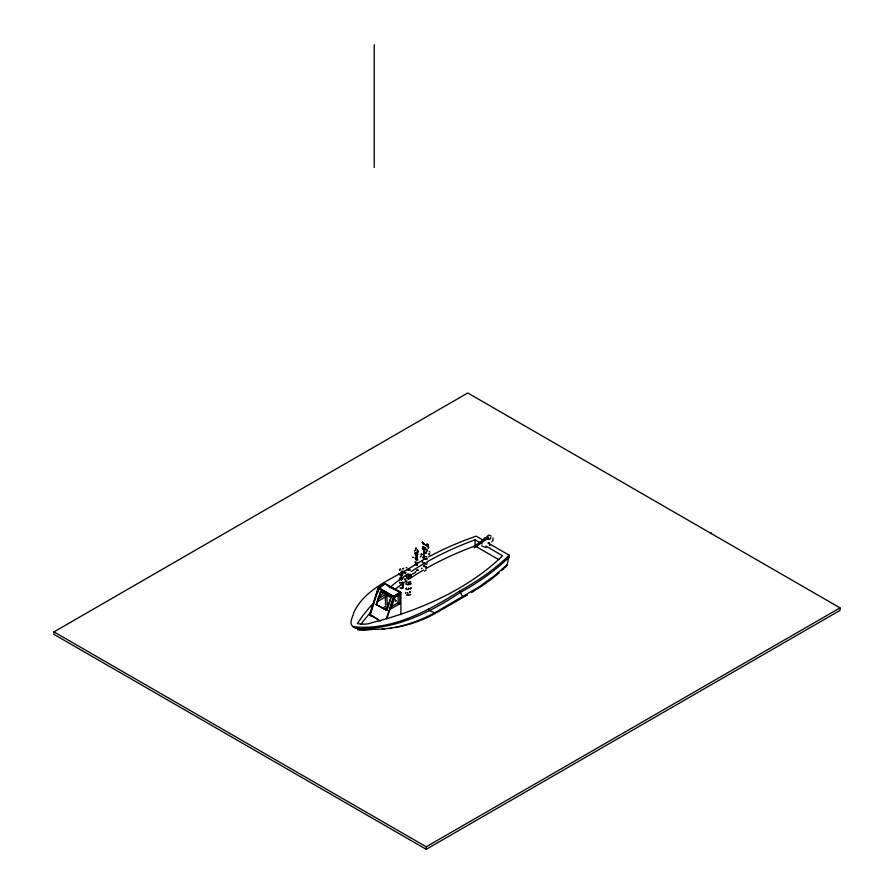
<?xml version="1.0" encoding="UTF-8"?>
<svg xmlns="http://www.w3.org/2000/svg" width="894" height="894" viewBox="0 0 894 894"><rect width="100%" height="100%" fill="white"/><g stroke="black" fill="none" stroke-linecap="round" stroke-linejoin="round"><path stroke-width="1.34" d="M380.218 621.084L369.613 614.58L378.218 588.107L393.539 596.589L400.925 592.588L385.124 583.704L378.564 587.615L378.564 588.319L393.438 596.901L400.925 592.588L400.925 614.748M384.822 584.575L384.833 583.871L379.615 587.581M385.124 584.408L385.124 583.704L400.925 592.588M393.438 596.901L393.438 596.197L400.121 592.353M424.158 559.119L424.035 549.139M400.054 575.457L401.406 575.937L401.775 573.266C402.278 570.361 401.428 574.104 400.993 572.428M407.385 577.96L407.206 578.876L408.871 578.921L408.904 574.339M408.592 570.126C408.781 568.93 408.603 569.724 407.329 569.959M408.882 577.446C409.307 574.931 407.407 574.429 408.983 574.395M417.979 551.162L417.945 551.285M423.946 556.604L423.868 558.772L426.784 559.186L426.919 557.89M417.833 551.117L417.878 551.732M402.188 587.794L402.892 586.877M400.411 585.291L400.512 585.481M402.669 573.803L402.635 574.484L402.401 573.21M402.132 585.022L402.166 585.145M487.018 536.378L488.906 535.037L491.219 536.132M405.541 593.437L405.641 592.51M410.882 583.849L410.022 583.983M424.225 550.313L424.549 549.43L424.169 553.129L423.577 552.648M415.844 558.091L416.001 559.733M423.063 549.564L423.376 548.223M416.001 564.092L415.308 564.773L416.09 564.08M402.423 586.676L402.311 587.38M395.796 601.517L395.975 600.455M402.848 571.624L402.959 570.942L402.613 571.869M425.79 548.793L424.169 550.458M406.01 583.525L405.898 584.005C407.061 584.855 411.989 584.475 410.681 582.81M428.103 548.201L428.807 547.307L428.338 546.681M404.524 579.29L404.669 578.664M406.077 567.623L407.027 567.88M423.018 547.329C423.275 547.519 423.689 547.195 422.907 546.949M410.391 575.155C410.994 572.641 411.072 578.574 410.391 576.239M487.968 542.96L509.189 555.208L506.987 565.768A250.219 144.459 0 0 1 504.987 567.679M378.218 588.107L369.892 615.351L371.569 616.324L371.781 615.485L369.613 614.58M377.413 593.303L378.933 588.196M399.54 570.115L400.166 569.143L400.993 569.891M425.656 548.48L425.153 549.139M409.072 570.081L409.765 569.5L410.424 570.093M416.023 562.549L417.096 563.164L417.878 562.315M405.742 578.943L405.328 580.184M376.128 604.579L380.766 591.515L391.058 597.192L386.934 610.222L376.128 604.579L386.934 610.222M376.653 604.545L380.766 591.515M386.42 610.256L391.058 597.192M370.127 614.547L378.732 588.084M371.569 616.324L371.826 615.508L378.508 619.676M386.364 618.67L393.539 596.589M386.878 618.637L394.053 596.555M414.615 550.536C416.157 551.889 415.419 545.586 416.492 548.715M402.803 577.647C402.591 578.776 398.758 578.753 400.132 577.591M410.748 594.611L409.497 595.18L408.916 594.443M381.202 591.236L377.402 601.617L386.499 596.354L386.499 593.728M401.797 571.937C401.183 571.266 401.25 572.35 401.752 572.071M414.403 550.916L414.838 550.637M405.429 573.188L405.652 572.585M415.062 561.443L415.308 562.527L416.414 562.225M420.448 556.437L420.336 557.007L421.175 556.638M402.3 587.738C402.501 586.129 403.585 587.872 402.781 586.71M423.175 555.129L424.415 556.873L426.751 556.66M415.375 572.35L415.9 571.523M402.948 568.852L403.742 568.249L402.903 568.808M425.678 567.332C426.36 566.818 425.801 567.198 425.924 567.277M491.812 541.742L492.996 540.322L492.996 537.875M422.761 561.678L422.348 562.181L423.343 563.22L424.818 562.862M423.32 548.123L423.421 549.318M426.952 559.029L425.846 559.175M507.3 564.494L494.293 575.915L479.363 586.676L434.741 612.815C414.548 623.666 390.924 630.862 367.926 628.985M428.204 546.893L426.661 545.619M423.488 566.17L424.818 566.014L423.633 566.025M425.32 567.221L426.639 567.064L425.466 567.087M402.781 571.489L402.523 572.16L402.836 571.434M415.162 558.314L415.665 559.376L417.721 559.789L417.163 558.638C418.336 556.09 416.671 560.225 415.185 557.364M484.012 538.568L485.241 537.596L489.398 539.563M412.402 574.06L413.486 573.4M400.903 572.529L401.518 572.585M415.375 553.297C413.967 553.263 415.241 553.062 415.453 552.783M415.688 553.889C414.447 555.241 415.107 551.252 415.71 553.174M488.113 581.581L490.683 579.692M424.896 562.907L424.27 563.768L426.069 564.337L426.941 564.092L427.108 562.795M399.987 578.72L399.406 579.535L400.166 579.759M416.023 552.827L416.973 553.297M473.574 546.748L487.934 536.545M474.423 547.854L488.247 538.065L487.398 537.674L488.247 538.065M486.001 547.687L481.642 545.854M426.986 546.044L428.002 545.541C427.142 542.39 425.969 546.502 424.628 544.513M399.942 582.072L399.64 583.201L401.194 582.575M410.692 581.67L408.245 582.43L406.278 581.96M421.409 568.618L422.214 568.092M424.494 571.177L426.147 570.037M416.649 552.28L416.973 552.09M53.975 631.879L467.774 392.969L840.025 607.886L840.025 610.39L426.226 849.3L53.975 634.382L53.975 631.879L426.226 846.797L840.025 607.886M414.525 565.086C393.595 578.63 365.59 587.906 353.99 612.088C353.141 616.234 348.336 623.297 352.951 626.627C391.226 631.186 428.327 610.904 459.561 591.09A288.393 166.496 0 0 0 486.671 574.071L490.761 571.031A279.364 161.289 0 0 0 509.189 555.208M377.715 599.17L384.543 595.225L386.499 596.354M382.263 608.222L385.638 606.266M383.928 609.183L386.174 607.886M391.337 606.68L398.165 602.735L399.841 603.707L399.841 594.499L395.014 597.293L390.734 608.959L399.841 603.707M436.875 612.535L463.181 597.348L459.561 591.09M379.246 587.783L381.481 586.498M416.09 552.76L415.889 555.844L417.219 556.068L416.895 555.263M432.059 615.195L435.68 613.228L429.221 610.423L428.349 609.105M416.615 553.084L415.866 554.872M406.558 587.894L405.697 588.867L406.468 589.358L408.368 589.504L408.502 588.431M425.756 618.29L430.852 615.854M423.678 556.582L422.594 557.398L423.745 558.694M414.168 573.277L414.917 572.931M424.695 618.737L414.905 622.548M423.868 566.282L424.449 566.416L423.756 566.383M405.418 572.942L404.468 573.177M427.041 544.2L427.935 544.871L427.343 544.144M386.99 592.811L379.916 589.068L380.486 588.878M424.952 548.167C426.382 545.731 421.711 548.503 425.622 547.977C424.527 547.53 424.605 548.19 424.929 547.866M409.228 624.336L413.777 622.906M408.86 578.921L410.268 578.407L410.011 577.848M401.048 572.629L401.395 574.104M401.406 575.937L402.423 575.311L401.618 575.088M408.066 624.649L398.713 626.929M399.987 579.39L402.445 579.614L402.702 578.574M416.66 553.151L416.079 552.827M409.106 574.429C410.312 575.859 406.681 574.239 408.29 575.054M417.219 552.28L418.224 552.011L417.051 552.168M395.159 627.61L397.528 627.197M389.203 628.56L391.594 628.236M382.073 629.331L384.454 629.13M404.379 572.372L405.921 572.305M416.347 555.04L415.386 555.286L415.889 555.844M423.287 548.268L422.583 548.849L423.32 549.195M371.703 629.622L355.723 628.247A6.023 3.475 0 0 1 353.309 626.862L352.94 626.392M398.456 591.381L399.26 591.627L387.482 585.604M406.424 575.099L406.826 577.535L406.457 575.77M423.175 547.452C422.739 545.441 424.047 547.385 422.896 546.927M424.158 553.129L426.27 553.408L426.17 552.671M385.47 609.518L386.23 609.842L384.979 609.015M389.974 587.202L399.26 591.627L388.432 586.341M380.252 591.549L390.533 597.226M483.252 540.233L476.178 536.154A279.543 161.389 0 0 0 448.944 546.927L443.737 549.307A288.125 166.351 0 0 0 428.662 556.895M426.818 561.991A295.847 170.81 0 0 1 475.038 539.82L482.224 543.965M485.811 546.044L502.573 555.722A283.8 163.848 0 0 1 372.295 622.593A16.036 9.253 0 0 1 357.376 623.543A295.847 170.81 0 0 1 373.77 602.768M476.234 546.614L498.986 559.745M378.564 587.615L393.438 596.197M402.669 581.927L402.602 582.933L401.261 582.564M429.969 552.123L429.187 551.475M357.846 627.689L359.22 628.717C395.997 629.097 430.159 612.546 460.108 592.588A282.739 163.233 0 0 0 486.939 575.736L490.985 572.73A274.268 158.35 0 0 0 509.189 557.029M401.875 587.917L403.216 588.051L402.646 586.453L402.959 587.034M410.86 587.526L411.408 587.984L410.424 589.146L408.603 588.42M417.844 550.168L417.017 550.201L417.677 550.335M406.915 584.151L406.926 584.799L406.323 584.24M424.371 544.2L422.27 542.077L423.13 544.055M408.547 584.374L408.938 584.81L408.882 582.329M401.227 579.781L401.462 578.373M424.013 544.278L422.281 542.2L423.667 544.088M399.987 587.771L401.071 588.487L401.484 587.727M395.461 599.908L395.751 600.723M402.769 573.602L402.758 572.786M489.845 545.262L489.052 542.613L489.756 545.016M406.424 594.834L408.122 595.393L408.189 594.309M399.696 573.49L399.741 574.417M401.261 573.02L401.495 579.848M401.305 573.333L401.384 573.993M417.04 555.219L417.096 558.973M386.845 595.035L387.303 607.238M385.28 596.779L385.582 604.914M417.129 556.247L417.152 557.431M711.333 532.846L711.333 533.584M475.038 539.82L475.038 545.921A295.847 170.81 0 0 0 425.689 568.729M426.226 846.797L426.226 849.3M398.165 594.856L398.165 602.735M384.543 592.599L384.543 595.225M374.24 44.7L374.24 167.491M490.426 537.618A1.609 0.928 0 0 1 489.275 539.093A1.609 0.928 0 0 1 487.643 537.786M487.074 582.352A258.634 149.32 0 0 1 479.519 587.559M478.547 588.185A258.634 149.32 0 0 1 476.58 589.459M475.586 590.085A258.634 149.32 0 0 1 471.551 592.554M467.417 594.979A258.634 149.32 0 0 1 464.243 596.767M503.97 568.629A250.219 144.459 0 0 1 501.623 570.741M499.21 572.842A250.219 144.459 0 0 1 495.041 576.295M494.181 576.976A250.219 144.459 0 0 1 491.566 579.01M414.525 565.086A288.125 166.351 0 0 1 423.845 559.566M377.614 598.768A295.847 170.81 0 0 1 383.973 592.677M389.762 587.581A295.847 170.81 0 0 1 400.099 579.368M402.266 577.77A295.847 170.81 0 0 1 407.82 573.836M411.262 571.523A295.847 170.81 0 0 1 424.572 563.276M372.295 628.694A16.036 9.253 0 0 1 357.376 629.644M361.02 624.336A295.847 170.81 0 0 1 370.105 612.915M386.823 596.22A295.847 170.81 0 0 1 388.767 594.532M394.824 589.537A295.847 170.81 0 0 1 406.692 580.72M410.111 578.384A295.847 170.81 0 0 1 423.454 570.026M410.771 574.373L410.983 575.848L410.849 574.406M427.053 549.821L426.863 551.721L425.991 552.224L426.963 549.832M418.191 550.995L418.191 550.995M407.698 592.878C406.971 592.029 407.206 592.89 407.698 592.878M417.621 554.28C417.152 557.23 416.638 552.671 417.621 554.28M406.614 576.172C403.932 577.591 406.882 574.876 406.614 576.172M409.508 592.387L410.335 592.621L409.687 591.951C409.418 593.147 410.48 592.387 409.53 592.465M402.702 584.687L403.417 584.531L402.702 584.687M399.562 573.847L398.836 573.702L399.562 573.847M417.207 564.796L416.515 565.477L417.297 564.773M422.504 548.625L423.432 548.737L422.504 548.625M409.541 591.873L410.19 592.163L409.541 591.873M417.654 554.057L417.118 554.66L417.654 554.057M402.635 584.743L403.306 584.989L402.635 584.743M399.652 569.657L400.4 569.232L399.663 569.634M416.962 570.26L417.8 570.238L416.962 570.26M428.952 554.012C429.176 555.208 429.746 554.369 428.952 554.012M429.556 554.481L428.796 554.481L429.567 554.358M421.934 554.235L421.208 554.157L421.934 554.235M421.901 554.548L421.074 554.839L421.812 554.548M413.184 557.297L412.615 557.465L413.196 557.353M417.129 565.399L416.693 564.919L417.051 565.489M424.527 565.746L423.734 565.813L424.527 565.746M417.956 570.16L417.107 569.903L418.001 570.238M416.939 559.8L417.532 559.856L416.939 559.8M428.327 547.676L428.338 547.664M426.214 545.172L425.488 545.116L426.147 545.184M428.002 545.463L427.924 544.826L428.002 545.541"/></g></svg>
